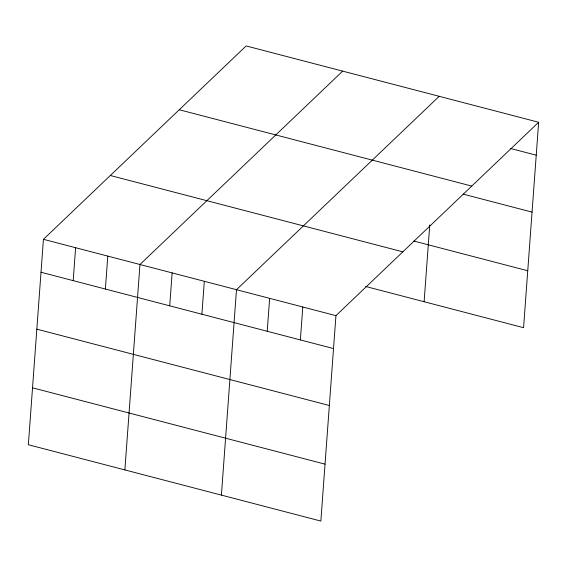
<?xml version="1.0" encoding="UTF-8"?>
<svg xmlns="http://www.w3.org/2000/svg" width="567" height="567" viewBox="0 0 567 567"><rect width="100%" height="100%" fill="white"/><g stroke="black" fill="none" stroke-linecap="round" stroke-linejoin="round"><path stroke-width="0.85" d="M43.432 239.317L28.35 444.734L320.858 521.066L335.94 315.649L538.65 122.266L246.142 45.934L43.432 239.317L335.94 315.649M73.193 280.637L75.609 247.715M105.37 289.035L107.787 256.114M124.875 469.923L139.964 264.513L342.674 71.123M169.717 305.826L172.134 272.904M201.895 314.224L204.311 281.303M221.406 495.111L236.489 289.702L439.198 96.312M267.22 331.27L269.637 298.348M300.368 339.924L302.792 307.002M424.116 301.729L429.751 224.971M538.65 122.266L523.568 327.683L365.687 286.484M510.732 148.533L536.233 155.188M179.25 109.75L471.758 186.082M463.204 194.141L532.052 212.115M413.896 241.046L527.742 270.757M110.331 175.501L402.832 251.833M41.015 272.245L333.524 348.577M36.834 329.165L329.342 405.497M32.532 387.814L325.033 464.146"/></g></svg>
